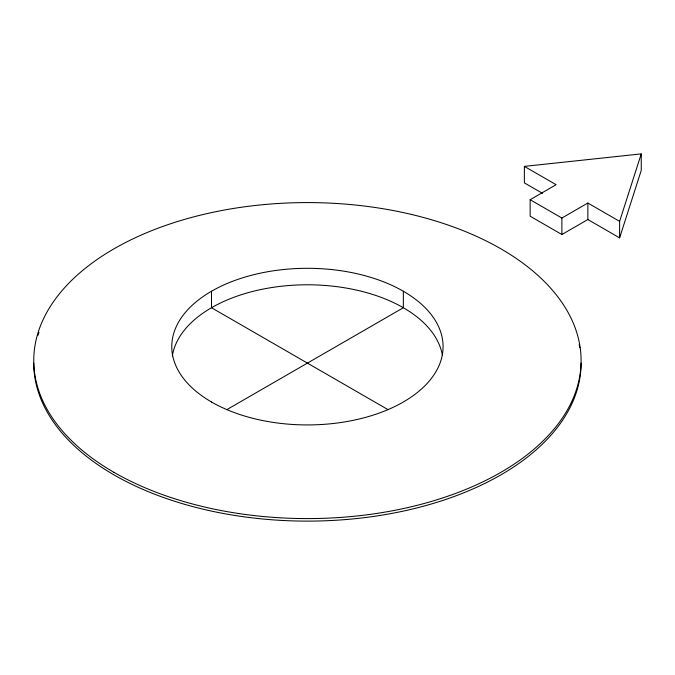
<?xml version="1.0" encoding="UTF-8"?>
<svg xmlns="http://www.w3.org/2000/svg" width="675" height="675" viewBox="0 0 675 675"><rect width="100%" height="100%" fill="white"/><g stroke="black" fill="none" stroke-linecap="round" stroke-linejoin="round"><path stroke-width="1.01" d="M524.374 166.379L556.116 184.705L530.145 199.707L530.145 216.194L561.887 234.529L587.858 219.527L619.608 237.862L619.608 221.366L641.25 153.883L524.374 166.379L524.374 182.874L542.514 193.345M619.608 237.862L641.25 170.378L641.25 153.883M226.884 409.615L403.346 307.733L403.346 291.237M530.145 199.707L561.887 218.033L587.858 203.032L619.608 221.366M387.965 409.615L211.503 307.733L211.503 291.237M587.858 203.032L587.858 219.527M561.887 218.033L561.887 234.529M172.336 355.961A135.658 78.317 0 0 1 306.534 284.791A135.658 78.317 0 0 1 442.336 354.94M581.091 363.116A273.67 158.001 0 0 1 307.42 521.117A273.67 158.001 0 0 1 33.75 363.116M38.019 335.298A273.67 158.001 0 0 1 39.023 332.243M579.201 344.554A273.67 158.001 0 0 1 579.783 347.65M113.906 472.306A273.67 158.001 0 0 0 571.767 401.482A273.67 158.001 0 0 0 236.587 207.968A273.67 158.001 0 0 0 113.906 472.306M211.503 401.996A135.658 78.317 0 0 0 438.455 366.888A135.658 78.317 0 0 0 272.312 270.97A135.658 78.317 0 0 0 211.503 401.996"/></g></svg>
